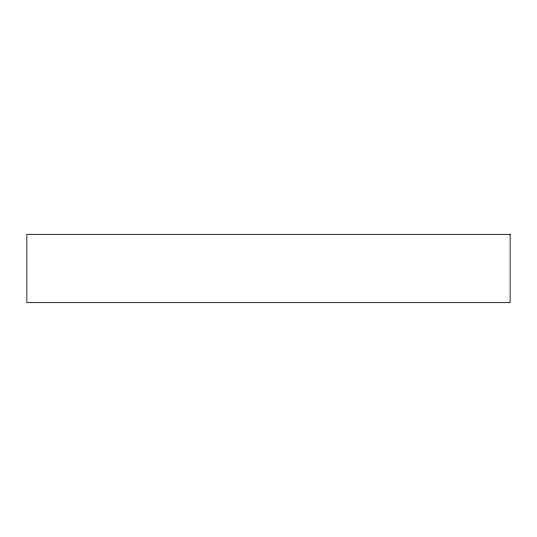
<?xml version="1.0" encoding="UTF-8"?>
<svg xmlns="http://www.w3.org/2000/svg" width="537" height="537" viewBox="0 0 537 537"><rect width="100%" height="100%" fill="white"/><g stroke="black" fill="none" stroke-linecap="round" stroke-linejoin="round"><path stroke-width="0.81" d="M510.15 234.347L26.85 234.347L26.85 302.653L510.15 302.653L510.15 234.347"/></g></svg>
